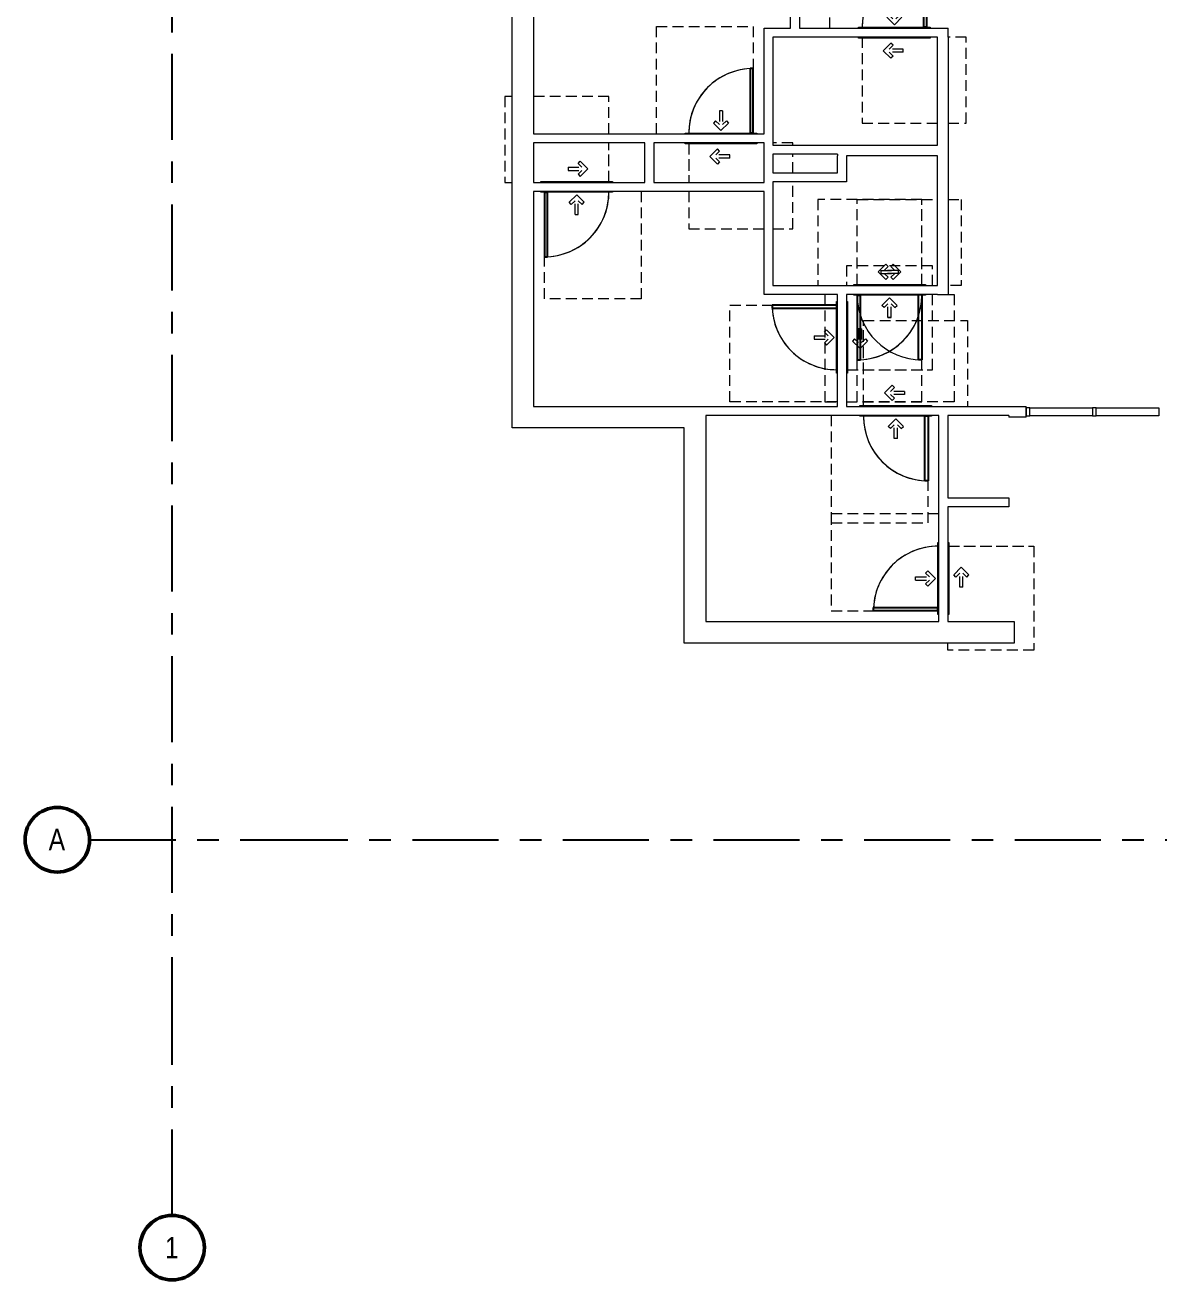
# Model space of a CAD drawing. Header units: inches. Extents: x -1352 to 84, y -1419 to 116.
# Drawn here: x -1352 to -720, y -1419 to -719 of the extents above; entities that cross this region are included whole.
import ezdxf

# ---------------------------------------------------------------- set-up
doc = ezdxf.new("R2010")
doc.units = ezdxf.units.IN
doc.header["$MEASUREMENT"] = 0
doc.linetypes.add('ADA Clearance', pattern=[9, 6, -3])
doc.linetypes.add('Grid Line', pattern=[84, 48, -12, 12, -12])
for name, color, linetype, lineweight in [('A-DOOR', 31, 'Continuous', 15), ('A-DOOR-FRAM', 31, 'Continuous', 9), ('A-GLAZ-CWMG', 51, 'Continuous', 9), ('A-WALL', 113, 'Continuous', 15), ('I-WALL', 2, 'Continuous', 15), ('S-GRID', 1, 'Continuous', 9), ('S-GRID-IDEN', 1, 'Continuous', 50)]:
    doc.layers.add(name, color=color, linetype=linetype, lineweight=lineweight)
doc.styles.add('Arial Narrow', font='ARIALN.TTF', dxfattribs={"height": 12})

# ---------------------------------------------------------------- blocks, each defined once
blk = doc.blocks.new('Door-Single_CE_ - HM Door-2_ HM Frame-V9-ROOF')
at = {"layer": 'A-DOOR', "linetype": 'ADA Clearance', "lineweight": 9}
for p, q in [((-18, 50.5), (40, 50.5)), ((-18, 3), (-18, 50.5)), ((40, 50.5), (40, 2.5)), ((-2.02, 14.28), (-6.26, 10.04)), ((-0.78, 13.04), (-2.02, 14.28)), ((-2.02, 5.79), (-6.26, 10.04)), ((-0.78, 13.04), (-2.91, 10.91)), ((4.84, 10.91), (-2.91, 10.91)), ((4.84, 9.16), (-2.91, 9.16)), ((-0.78, 7.03), (-2.91, 9.16)), ((-0.78, 7.03), (-2.02, 5.79)), ((4.84, 10.91), (4.84, 9.16)), ((40, 2.5), (36, 2.5)), ((-36, -2.5), (-36, -62.5)), ((-4.26, -8.62), (-0.02, -4.37)), ((4.22, -8.62), (-0.02, -4.37)), ((18, -62.5), (18, -3)), ((-3.02, -9.85), (-4.26, -8.62)), ((-3.02, -9.85), (-0.89, -7.72)), ((-0.89, -15.47), (-0.89, -7.72)), ((0.86, -15.47), (0.86, -7.72)), ((2.99, -9.85), (0.86, -7.72)), ((2.99, -9.85), (4.22, -8.62)), ((0.86, -15.47), (-0.89, -15.47)), ((-36, -62.5), (18, -62.5))]:
    blk.add_line(p, q, dxfattribs=at)
at = {"layer": 'A-DOOR'}
for p, q in [((16.25, -39), (16.25, -3)), ((18, -3), (18, -39)), ((18, -39), (16.25, -39))]:
    blk.add_line(p, q, dxfattribs=at)
at = {"layer": 'A-DOOR', "lineweight": 25}
for p, q in [((16.25, -39), (16.25, -3)), ((18, -3), (18, -39)), ((18, -39), (16.25, -39))]:
    blk.add_line(p, q, dxfattribs=at)
at = {"layer": 'A-DOOR', "lineweight": 9}
blk.add_arc((18, -3), 36, 180.00117, 270, dxfattribs=at)
blk.add_arc((18, -3), 36, 180.00117, 270, dxfattribs=at)
blk.add_arc((18, -3), 36, 180.00117, 270, dxfattribs=at)
blk.add_arc((18, -3), 36, 180.00117, 270, dxfattribs=at)
blk = doc.blocks.new('Door-Single_CE_ - HM Door-2_ HM Frame-V10-ROOF')
at = {"layer": 'A-DOOR', "linetype": 'ADA Clearance', "lineweight": 9}
for p, q in [((-18, 50.5), (40, 50.5)), ((-18, 3), (-18, 50.5)), ((40, 50.5), (40, 2.5)), ((-2.02, 14.28), (-6.26, 10.04)), ((-0.78, 13.04), (-2.02, 14.28)), ((-2.02, 5.79), (-6.26, 10.04)), ((-0.78, 13.04), (-2.91, 10.91)), ((4.84, 10.91), (-2.91, 10.91)), ((4.84, 9.16), (-2.91, 9.16)), ((-0.78, 7.03), (-2.91, 9.16)), ((-0.78, 7.03), (-2.02, 5.79)), ((4.84, 10.91), (4.84, 9.16)), ((-36, -2.5), (-36, -62.5)), ((-4.26, -8.62), (-0.02, -4.37)), ((4.22, -8.62), (-0.02, -4.37)), ((18, -62.5), (18, -3)), ((-3.02, -9.85), (-4.26, -8.62)), ((-3.02, -9.85), (-0.89, -7.72)), ((-0.89, -15.47), (-0.89, -7.72)), ((0.86, -15.47), (0.86, -7.72)), ((2.99, -9.85), (0.86, -7.72)), ((2.99, -9.85), (4.22, -8.62)), ((0.86, -15.47), (-0.89, -15.47)), ((-36, -62.5), (18, -62.5))]:
    blk.add_line(p, q, dxfattribs=at)
at = {"layer": 'A-DOOR'}
for p, q in [((16.25, -39), (16.25, -3)), ((18, -3), (18, -39)), ((18, -39), (16.25, -39))]:
    blk.add_line(p, q, dxfattribs=at)
at = {"layer": 'A-DOOR', "lineweight": 25}
for p, q in [((16.25, -39), (16.25, -3)), ((18, -3), (18, -39)), ((18, -39), (16.25, -39))]:
    blk.add_line(p, q, dxfattribs=at)
at = {"layer": 'A-DOOR', "lineweight": 9}
blk.add_arc((18, -3), 36, 180.00117, 270, dxfattribs=at)
blk.add_arc((18, -3), 36, 180.00117, 270, dxfattribs=at)
blk.add_arc((18, -3), 36, 180.00117, 270, dxfattribs=at)
blk.add_arc((18, -3), 36, 180.00117, 270, dxfattribs=at)
blk = doc.blocks.new('Door-Single_CE_ - HM Door-2_ HM Frame-V11-ROOF')
at = {"layer": 'A-DOOR', "linetype": 'ADA Clearance', "lineweight": 9}
for p, q in [((-36, 62.5), (18, 62.5)), ((-36, 2.5), (-36, 62.5)), ((18, 62.5), (18, 3)), ((-0.89, 15.47), (-0.89, 7.72)), ((0.86, 15.47), (-0.89, 15.47)), ((0.86, 15.47), (0.86, 7.72)), ((-3.02, 9.85), (-4.26, 8.62)), ((-4.26, 8.62), (-0.02, 4.37)), ((-3.02, 9.85), (-0.89, 7.72)), ((4.22, 8.62), (-0.02, 4.37)), ((2.99, 9.85), (0.86, 7.72)), ((2.99, 9.85), (4.22, 8.62)), ((-18, -3), (-18, -50.5)), ((-2.02, -5.79), (-6.26, -10.04)), ((-0.78, -7.03), (-2.02, -5.79)), ((40, -2.5), (29, -2.5)), ((40, -50.5), (40, -2.5)), ((-2.02, -14.28), (-6.26, -10.04)), ((-0.78, -7.03), (-2.91, -9.16)), ((4.84, -9.16), (-2.91, -9.16)), ((4.84, -10.91), (-2.91, -10.91)), ((-0.78, -13.04), (-2.91, -10.91)), ((-0.78, -13.04), (-2.02, -14.28)), ((4.84, -10.91), (4.84, -9.16)), ((-18, -50.5), (24, -50.5)), ((29, -50.5), (40, -50.5))]:
    blk.add_line(p, q, dxfattribs=at)
at = {"layer": 'A-DOOR'}
for p, q in [((18, 39), (16.25, 39)), ((16.25, 39), (16.25, 3)), ((18, 3), (18, 39))]:
    blk.add_line(p, q, dxfattribs=at)
at = {"layer": 'A-DOOR', "lineweight": 25}
for p, q in [((18, 39), (16.25, 39)), ((16.25, 39), (16.25, 3)), ((18, 3), (18, 39))]:
    blk.add_line(p, q, dxfattribs=at)
at = {"layer": 'A-DOOR', "lineweight": 9}
blk.add_arc((18, 3), 36, 90, 179.99883, dxfattribs=at)
blk.add_arc((18, 3), 36, 90, 179.99883, dxfattribs=at)
blk.add_arc((18, 3), 36, 90, 179.99883, dxfattribs=at)
blk.add_arc((18, 3), 36, 90, 179.99883, dxfattribs=at)
blk = doc.blocks.new('Door-Single_CE_ - HM Door-2_ HM Frame-V12-ROOF')
at = {"layer": 'A-DOOR', "linetype": 'ADA Clearance', "lineweight": 9}
for p, q in [((-18, 50.5), (26.73, 50.5)), ((-18, 3), (-18, 50.5)), ((32.73, 50.5), (40, 50.5)), ((40, 50.5), (40, 2.5)), ((-2.02, 14.28), (-6.26, 10.04)), ((-0.78, 13.04), (-2.02, 14.28)), ((-2.02, 5.79), (-6.26, 10.04)), ((-0.78, 13.04), (-2.91, 10.91)), ((4.84, 10.91), (-2.91, 10.91)), ((4.84, 9.16), (-2.91, 9.16)), ((-0.78, 7.03), (-2.91, 9.16)), ((-0.78, 7.03), (-2.02, 5.79)), ((4.84, 10.91), (4.84, 9.16)), ((40, 2.5), (32.73, 2.5)), ((-36, -2.5), (-36, -62.5)), ((-4.26, -8.62), (-0.02, -4.37)), ((4.22, -8.62), (-0.02, -4.37)), ((18, -62.5), (18, -3)), ((-3.02, -9.85), (-4.26, -8.62)), ((-3.02, -9.85), (-0.89, -7.72)), ((-0.89, -15.47), (-0.89, -7.72)), ((0.86, -15.47), (0.86, -7.72)), ((2.99, -9.85), (0.86, -7.72)), ((2.99, -9.85), (4.22, -8.62)), ((0.86, -15.47), (-0.89, -15.47)), ((-36, -62.5), (-29, -62.5)), ((-24, -62.5), (18, -62.5))]:
    blk.add_line(p, q, dxfattribs=at)
at = {"layer": 'A-DOOR'}
for p, q in [((16.25, -39), (16.25, -3)), ((18, -3), (18, -39)), ((18, -39), (16.25, -39))]:
    blk.add_line(p, q, dxfattribs=at)
at = {"layer": 'A-DOOR', "lineweight": 25}
for p, q in [((16.25, -39), (16.25, -3)), ((18, -3), (18, -39)), ((18, -39), (16.25, -39))]:
    blk.add_line(p, q, dxfattribs=at)
at = {"layer": 'A-DOOR', "lineweight": 9}
blk.add_arc((18, -3), 36, 180.00117, 270, dxfattribs=at)
blk.add_arc((18, -3), 36, 180.00117, 270, dxfattribs=at)
blk.add_arc((18, -3), 36, 180.00117, 270, dxfattribs=at)
blk.add_arc((18, -3), 36, 180.00117, 270, dxfattribs=at)
blk = doc.blocks.new('Door-Single_CE_ - HM Door-2_ HM Frame-V13-ROOF')
at = {"layer": 'A-DOOR', "linetype": 'ADA Clearance', "lineweight": 9}
for p, q in [((-36, 62.5), (18, 62.5)), ((-36, 2.5), (-36, 62.5)), ((18, 62.5), (18, 3)), ((-0.89, 15.47), (-0.89, 7.72)), ((0.86, 15.47), (-0.89, 15.47)), ((0.86, 15.47), (0.86, 7.72)), ((-3.02, 9.85), (-4.26, 8.62)), ((-4.26, 8.62), (-0.02, 4.37)), ((-3.02, 9.85), (-0.89, 7.72)), ((4.22, 8.62), (-0.02, 4.37)), ((2.99, 9.85), (0.86, 7.72)), ((2.99, 9.85), (4.22, 8.62)), ((-18, -3), (-18, -24.5)), ((-2.02, -5.79), (-6.26, -10.04)), ((-0.78, -7.03), (-2.02, -5.79)), ((40, -2.5), (36, -2.5)), ((40, -50.5), (40, -2.5)), ((-2.02, -14.28), (-6.26, -10.04)), ((-0.78, -7.03), (-2.91, -9.16)), ((4.84, -9.16), (-2.91, -9.16)), ((4.84, -10.91), (-2.91, -10.91)), ((-0.78, -13.04), (-2.91, -10.91)), ((-0.78, -13.04), (-2.02, -14.28)), ((4.84, -10.91), (4.84, -9.16)), ((-18, -29.5), (-18, -50.5)), ((-18, -50.5), (24, -50.5)), ((36, -50.5), (40, -50.5))]:
    blk.add_line(p, q, dxfattribs=at)
at = {"layer": 'A-DOOR'}
for p, q in [((18, 39), (16.25, 39)), ((16.25, 39), (16.25, 3)), ((18, 3), (18, 39))]:
    blk.add_line(p, q, dxfattribs=at)
at = {"layer": 'A-DOOR', "lineweight": 25}
for p, q in [((18, 39), (16.25, 39)), ((16.25, 39), (16.25, 3)), ((18, 3), (18, 39))]:
    blk.add_line(p, q, dxfattribs=at)
at = {"layer": 'A-DOOR', "lineweight": 9}
blk.add_arc((18, 3), 36, 90, 179.99883, dxfattribs=at)
blk.add_arc((18, 3), 36, 90, 179.99883, dxfattribs=at)
blk.add_arc((18, 3), 36, 90, 179.99883, dxfattribs=at)
blk.add_arc((18, 3), 36, 90, 179.99883, dxfattribs=at)
blk = doc.blocks.new('Door-Single_CE_ - HM Door-2_ HM Frame-V14-ROOF')
at = {"layer": 'A-DOOR', "linetype": 'ADA Clearance', "lineweight": 9}
for p, q in [((-36, 62.5), (18, 62.5)), ((-36, 2.5), (-36, 62.5)), ((18, 62.5), (18, 3)), ((-0.89, 15.47), (-0.89, 7.72)), ((0.86, 15.47), (-0.89, 15.47)), ((0.86, 15.47), (0.86, 7.72)), ((-3.02, 9.85), (-4.26, 8.62)), ((-4.26, 8.62), (-0.02, 4.37)), ((-3.02, 9.85), (-0.89, 7.72)), ((4.22, 8.62), (-0.02, 4.37)), ((2.99, 9.85), (0.86, 7.72)), ((2.99, 9.85), (4.22, 8.62)), ((-18, -3), (-18, -24.5)), ((-2.02, -5.79), (-6.26, -10.04)), ((-0.78, -7.03), (-2.02, -5.79)), ((40, -2.5), (29, -2.5)), ((40, -3.75), (40, -2.5)), ((-2.02, -14.28), (-6.26, -10.04)), ((-0.78, -7.03), (-2.91, -9.16)), ((4.84, -9.16), (-2.91, -9.16)), ((4.84, -10.91), (-2.91, -10.91)), ((-0.78, -13.04), (-2.91, -10.91)), ((-0.78, -13.04), (-2.02, -14.28)), ((4.84, -10.91), (4.84, -9.16)), ((40, -19.25), (40, -8.75)), ((40, -50.5), (40, -24.25)), ((-18, -29.5), (-18, -50.5)), ((-18, -50.5), (24, -50.5)), ((29, -50.5), (40, -50.5))]:
    blk.add_line(p, q, dxfattribs=at)
at = {"layer": 'A-DOOR'}
for p, q in [((18, 39), (16.25, 39)), ((16.25, 39), (16.25, 3)), ((18, 3), (18, 39))]:
    blk.add_line(p, q, dxfattribs=at)
at = {"layer": 'A-DOOR', "lineweight": 25}
for p, q in [((18, 39), (16.25, 39)), ((16.25, 39), (16.25, 3)), ((18, 3), (18, 39))]:
    blk.add_line(p, q, dxfattribs=at)
at = {"layer": 'A-DOOR', "lineweight": 9}
blk.add_arc((18, 3), 36, 90, 179.99883, dxfattribs=at)
blk.add_arc((18, 3), 36, 90, 179.99883, dxfattribs=at)
blk.add_arc((18, 3), 36, 90, 179.99883, dxfattribs=at)
blk.add_arc((18, 3), 36, 90, 179.99883, dxfattribs=at)
blk = doc.blocks.new('Door-Single_CE_ - HM Door-2_ HM Frame-V19-ROOF')
at = {"layer": 'A-DOOR', "linetype": 'ADA Clearance', "lineweight": 9}
for p, q in [((-36, 62.5), (18, 62.5)), ((-36, 2.5), (-36, 62.5)), ((18, 62.5), (18, 3)), ((-0.89, 15.47), (-0.89, 7.72)), ((0.86, 15.47), (-0.89, 15.47)), ((0.86, 15.47), (0.86, 7.72)), ((-3.02, 9.85), (-4.26, 8.62)), ((-4.26, 8.62), (-0.02, 4.37)), ((-3.02, 9.85), (-0.89, 7.72)), ((4.22, 8.62), (-0.02, 4.37)), ((2.99, 9.85), (0.86, 7.72)), ((2.99, 9.85), (4.22, 8.62)), ((-32.73, 2.5), (-36, 2.5)), ((-18, -3), (-18, -50.5)), ((-2.02, -5.79), (-6.26, -10.04)), ((-0.78, -7.03), (-2.02, -5.79)), ((40, -50.5), (40, -2.5)), ((-2.02, -14.28), (-6.26, -10.04)), ((-0.78, -7.03), (-2.91, -9.16)), ((4.84, -9.16), (-2.91, -9.16)), ((4.84, -10.91), (-2.91, -10.91)), ((-0.78, -13.04), (-2.91, -10.91)), ((-0.78, -13.04), (-2.02, -14.28)), ((4.84, -10.91), (4.84, -9.16)), ((-18, -50.5), (40, -50.5))]:
    blk.add_line(p, q, dxfattribs=at)
at = {"layer": 'A-DOOR'}
for p, q in [((18, 39), (16.25, 39)), ((16.25, 39), (16.25, 3)), ((18, 3), (18, 39))]:
    blk.add_line(p, q, dxfattribs=at)
at = {"layer": 'A-DOOR', "lineweight": 25}
for p, q in [((18, 39), (16.25, 39)), ((16.25, 39), (16.25, 3)), ((18, 3), (18, 39))]:
    blk.add_line(p, q, dxfattribs=at)
at = {"layer": 'A-DOOR', "lineweight": 9}
blk.add_arc((18, 3), 36, 90, 179.99883, dxfattribs=at)
blk.add_arc((18, 3), 36, 90, 179.99883, dxfattribs=at)
blk.add_arc((18, 3), 36, 90, 179.99883, dxfattribs=at)
blk.add_arc((18, 3), 36, 90, 179.99883, dxfattribs=at)
blk = doc.blocks.new('Door-Single_CE_ - HM Door-2_ HM Frame-V48-ROOF')
at = {"layer": 'A-DOOR', "linetype": 'ADA Clearance', "lineweight": 9}
for p, q in [((-18, 50.5), (40, 50.5)), ((-18, 2.5), (-18, 50.5)), ((40, 50.5), (40, 2.5)), ((-2.02, 14.28), (-6.26, 10.04)), ((-0.78, 13.04), (-2.02, 14.28)), ((-2.02, 5.79), (-6.26, 10.04)), ((-0.78, 13.04), (-2.91, 10.91)), ((4.84, 10.91), (-2.91, 10.91)), ((4.84, 9.16), (-2.91, 9.16)), ((-0.78, 7.03), (-2.91, 9.16)), ((-0.78, 7.03), (-2.02, 5.79)), ((4.84, 10.91), (4.84, 9.16)), ((40, 2.5), (36, 2.5)), ((-36, -2.5), (-36, -62.5)), ((-4.26, -8.62), (-0.02, -4.37)), ((4.22, -8.62), (-0.02, -4.37)), ((18, -62.5), (18, -2.5)), ((-3.02, -9.85), (-4.26, -8.62)), ((-3.02, -9.85), (-0.89, -7.72)), ((-0.89, -15.47), (-0.89, -7.72)), ((0.86, -15.47), (0.86, -7.72)), ((2.99, -9.85), (0.86, -7.72)), ((2.99, -9.85), (4.22, -8.62)), ((0.86, -15.47), (-0.89, -15.47)), ((-36, -62.5), (18, -62.5))]:
    blk.add_line(p, q, dxfattribs=at)
at = {"layer": 'A-DOOR'}
for p, q in [((16.25, -39), (16.25, -3)), ((16.25, -3), (18, -3)), ((18, -3), (18, -39)), ((18, -39), (16.25, -39))]:
    blk.add_line(p, q, dxfattribs=at)
at = {"layer": 'A-DOOR', "lineweight": 25}
for p, q in [((16.25, -39), (16.25, -3)), ((18, -3), (16.25, -3)), ((18, -3), (18, -39)), ((18, -39), (16.25, -39))]:
    blk.add_line(p, q, dxfattribs=at)
at = {"layer": 'A-DOOR', "lineweight": 9}
for start in [179.5, 179.5, 179.5, 180.00117]:
    blk.add_arc((18, -3), 36, start, 270, dxfattribs=at)
at = {"layer": 'A-DOOR-FRAM'}
for p, q in [((-20, 3), (20, 3)), ((-20, 2.5), (-20, 3)), ((20, 3), (20, 2.5)), ((-20, -3), (-20, -2.5)), ((20, -3), (-20, -3)), ((20, -2.5), (20, -3))]:
    blk.add_line(p, q, dxfattribs=at)
blk = doc.blocks.new('Door-Single_CE_ - HM Door-2_ HM Frame-V49-ROOF')
at = {"layer": 'A-DOOR', "linetype": 'ADA Clearance', "lineweight": 9}
for p, q in [((-18, 50.5), (40, 50.5)), ((-18, 2.5), (-18, 50.5)), ((40, 50.5), (40, 2.5)), ((-2.02, 14.28), (-6.26, 10.04)), ((-0.78, 13.04), (-2.02, 14.28)), ((-2.02, 5.79), (-6.26, 10.04)), ((-0.78, 13.04), (-2.91, 10.91)), ((4.84, 10.91), (-2.91, 10.91)), ((4.84, 9.16), (-2.91, 9.16)), ((-0.78, 7.03), (-2.91, 9.16)), ((-0.78, 7.03), (-2.02, 5.79)), ((4.84, 10.91), (4.84, 9.16)), ((-36, -2.5), (-36, -62.5)), ((-4.26, -8.62), (-0.02, -4.37)), ((4.22, -8.62), (-0.02, -4.37)), ((18, -62.5), (18, -2.5)), ((-3.02, -9.85), (-4.26, -8.62)), ((-3.02, -9.85), (-0.89, -7.72)), ((-0.89, -15.47), (-0.89, -7.72)), ((0.86, -15.47), (0.86, -7.72)), ((2.99, -9.85), (0.86, -7.72)), ((2.99, -9.85), (4.22, -8.62)), ((0.86, -15.47), (-0.89, -15.47)), ((-36, -62.5), (18, -62.5))]:
    blk.add_line(p, q, dxfattribs=at)
at = {"layer": 'A-DOOR'}
for p, q in [((16.25, -39), (16.25, -3)), ((16.25, -3), (18, -3)), ((18, -3), (18, -39)), ((18, -39), (16.25, -39))]:
    blk.add_line(p, q, dxfattribs=at)
at = {"layer": 'A-DOOR', "lineweight": 25}
for p, q in [((16.25, -39), (16.25, -3)), ((18, -3), (16.25, -3)), ((18, -3), (18, -39)), ((18, -39), (16.25, -39))]:
    blk.add_line(p, q, dxfattribs=at)
at = {"layer": 'A-DOOR', "lineweight": 9}
for start in [179.5, 179.5, 179.5, 180.00117]:
    blk.add_arc((18, -3), 36, start, 270, dxfattribs=at)
at = {"layer": 'A-DOOR-FRAM'}
for p, q in [((-20, 3), (20, 3)), ((-20, 2.5), (-20, 3)), ((20, 3), (20, 2.5)), ((-20, -3), (-20, -2.5)), ((20, -3), (-20, -3)), ((20, -2.5), (20, -3))]:
    blk.add_line(p, q, dxfattribs=at)
blk = doc.blocks.new('Door-Single_CE_ - HM Door-2_ HM Frame-V50-ROOF')
at = {"layer": 'A-DOOR', "linetype": 'ADA Clearance', "lineweight": 9}
for p, q in [((-36, 62.5), (18, 62.5)), ((-36, 2.5), (-36, 62.5)), ((18, 62.5), (18, 2.5)), ((-0.89, 15.47), (-0.89, 7.72)), ((0.86, 15.47), (-0.89, 15.47)), ((0.86, 15.47), (0.86, 7.72)), ((-3.02, 9.85), (-4.26, 8.62)), ((-4.26, 8.62), (-0.02, 4.37)), ((-3.02, 9.85), (-0.89, 7.72)), ((4.22, 8.62), (-0.02, 4.37)), ((2.99, 9.85), (0.86, 7.72)), ((2.99, 9.85), (4.22, 8.62)), ((-18, -2.5), (-18, -50.5)), ((-2.02, -5.79), (-6.26, -10.04)), ((-0.78, -7.03), (-2.02, -5.79)), ((40, -2.5), (29, -2.5)), ((40, -50.5), (40, -2.5)), ((-2.02, -14.28), (-6.26, -10.04)), ((-0.78, -7.03), (-2.91, -9.16)), ((4.84, -9.16), (-2.91, -9.16)), ((4.84, -10.91), (-2.91, -10.91)), ((-0.78, -13.04), (-2.91, -10.91)), ((-0.78, -13.04), (-2.02, -14.28)), ((4.84, -10.91), (4.84, -9.16)), ((-18, -50.5), (24, -50.5)), ((29, -50.5), (40, -50.5))]:
    blk.add_line(p, q, dxfattribs=at)
at = {"layer": 'A-DOOR'}
for p, q in [((18, 39), (16.25, 39)), ((16.25, 39), (16.25, 3)), ((18, 3), (18, 39)), ((16.25, 3), (18, 3))]:
    blk.add_line(p, q, dxfattribs=at)
at = {"layer": 'A-DOOR', "lineweight": 25}
for p, q in [((18, 39), (16.25, 39)), ((16.25, 39), (16.25, 3)), ((18, 3), (18, 39)), ((18, 3), (16.25, 3))]:
    blk.add_line(p, q, dxfattribs=at)
at = {"layer": 'A-DOOR', "lineweight": 9}
for end in [179.99883, 180.5, 180.5, 180.5]:
    blk.add_arc((18, 3), 36, 90, end, dxfattribs=at)
at = {"layer": 'A-DOOR-FRAM'}
for p, q in [((-20, 3), (20, 3)), ((-20, 2.5), (-20, 3)), ((20, 3), (20, 2.5)), ((-20, -3), (-20, -2.5)), ((20, -3), (-20, -3)), ((20, -2.5), (20, -3))]:
    blk.add_line(p, q, dxfattribs=at)
blk = doc.blocks.new('Door-Single_CE_ - HM Door-2_ HM Frame-V51-ROOF')
at = {"layer": 'A-DOOR', "linetype": 'ADA Clearance', "lineweight": 9}
for p, q in [((-36, 62.5), (18, 62.5)), ((-36, 2.5), (-36, 62.5)), ((18, 62.5), (18, 2.5)), ((-0.89, 15.47), (-0.89, 7.72)), ((0.86, 15.47), (-0.89, 15.47)), ((0.86, 15.47), (0.86, 7.72)), ((-3.02, 9.85), (-4.26, 8.62)), ((-4.26, 8.62), (-0.02, 4.37)), ((-3.02, 9.85), (-0.89, 7.72)), ((4.22, 8.62), (-0.02, 4.37)), ((2.99, 9.85), (0.86, 7.72)), ((2.99, 9.85), (4.22, 8.62)), ((-32.73, 2.5), (-36, 2.5)), ((-18, -2.5), (-18, -50.5)), ((-2.02, -5.79), (-6.26, -10.04)), ((-0.78, -7.03), (-2.02, -5.79)), ((40, -50.5), (40, -2.5)), ((-2.02, -14.28), (-6.26, -10.04)), ((-0.78, -7.03), (-2.91, -9.16)), ((4.84, -9.16), (-2.91, -9.16)), ((4.84, -10.91), (-2.91, -10.91)), ((-0.78, -13.04), (-2.91, -10.91)), ((-0.78, -13.04), (-2.02, -14.28)), ((4.84, -10.91), (4.84, -9.16)), ((-18, -50.5), (40, -50.5))]:
    blk.add_line(p, q, dxfattribs=at)
at = {"layer": 'A-DOOR'}
for p, q in [((18, 39), (16.25, 39)), ((16.25, 39), (16.25, 3)), ((18, 3), (18, 39)), ((16.25, 3), (18, 3))]:
    blk.add_line(p, q, dxfattribs=at)
at = {"layer": 'A-DOOR', "lineweight": 25}
for p, q in [((18, 39), (16.25, 39)), ((16.25, 39), (16.25, 3)), ((18, 3), (18, 39)), ((18, 3), (16.25, 3))]:
    blk.add_line(p, q, dxfattribs=at)
at = {"layer": 'A-DOOR', "lineweight": 9}
for end in [179.99883, 180.5, 180.5, 180.5]:
    blk.add_arc((18, 3), 36, 90, end, dxfattribs=at)
at = {"layer": 'A-DOOR-FRAM'}
for p, q in [((-20, 3), (20, 3)), ((-20, 2.5), (-20, 3)), ((20, 3), (20, 2.5)), ((-20, -3), (-20, -2.5)), ((20, -3), (-20, -3)), ((20, -2.5), (20, -3))]:
    blk.add_line(p, q, dxfattribs=at)
blk = doc.blocks.new('Door-Single_CE_ - HM Door-2_ HM Frame-V52-ROOF')
at = {"layer": 'A-DOOR', "linetype": 'ADA Clearance', "lineweight": 9}
for p, q in [((-36, 62.5), (18, 62.5)), ((-36, 2.5), (-36, 62.5)), ((18, 62.5), (18, 2.5)), ((-0.89, 15.47), (-0.89, 7.72)), ((0.86, 15.47), (-0.89, 15.47)), ((0.86, 15.47), (0.86, 7.72)), ((-3.02, 9.85), (-4.26, 8.62)), ((-4.26, 8.62), (-0.02, 4.37)), ((-3.02, 9.85), (-0.89, 7.72)), ((4.22, 8.62), (-0.02, 4.37)), ((2.99, 9.85), (0.86, 7.72)), ((2.99, 9.85), (4.22, 8.62)), ((-18, -2.5), (-18, -24.5)), ((-2.02, -5.79), (-6.26, -10.04)), ((-0.78, -7.03), (-2.02, -5.79)), ((40, -2.5), (36, -2.5)), ((40, -50.5), (40, -2.5)), ((-2.02, -14.28), (-6.26, -10.04)), ((-0.78, -7.03), (-2.91, -9.16)), ((4.84, -9.16), (-2.91, -9.16)), ((4.84, -10.91), (-2.91, -10.91)), ((-0.78, -13.04), (-2.91, -10.91)), ((-0.78, -13.04), (-2.02, -14.28)), ((4.84, -10.91), (4.84, -9.16)), ((-18, -29.5), (-18, -50.5)), ((-18, -50.5), (24, -50.5)), ((36, -50.5), (40, -50.5))]:
    blk.add_line(p, q, dxfattribs=at)
at = {"layer": 'A-DOOR'}
for p, q in [((18, 39), (16.25, 39)), ((16.25, 39), (16.25, 3)), ((18, 3), (18, 39)), ((16.25, 3), (18, 3))]:
    blk.add_line(p, q, dxfattribs=at)
at = {"layer": 'A-DOOR', "lineweight": 25}
for p, q in [((18, 39), (16.25, 39)), ((16.25, 39), (16.25, 3)), ((18, 3), (18, 39)), ((18, 3), (16.25, 3))]:
    blk.add_line(p, q, dxfattribs=at)
at = {"layer": 'A-DOOR', "lineweight": 9}
for end in [179.99883, 180.5, 180.5, 180.5]:
    blk.add_arc((18, 3), 36, 90, end, dxfattribs=at)
at = {"layer": 'A-DOOR-FRAM'}
for p, q in [((-20, 3), (20, 3)), ((-20, 2.5), (-20, 3)), ((20, 3), (20, 2.5)), ((-20, -3), (-20, -2.5)), ((20, -3), (-20, -3)), ((20, -2.5), (20, -3))]:
    blk.add_line(p, q, dxfattribs=at)
blk = doc.blocks.new('Door-Single_CE_ - HM Door-2_ HM Frame-V53-ROOF')
at = {"layer": 'A-DOOR', "linetype": 'ADA Clearance', "lineweight": 9}
for p, q in [((-36, 62.5), (18, 62.5)), ((-36, 2.5), (-36, 62.5)), ((18, 62.5), (18, 2.5)), ((-0.89, 15.47), (-0.89, 7.72)), ((0.86, 15.47), (-0.89, 15.47)), ((0.86, 15.47), (0.86, 7.72)), ((-3.02, 9.85), (-4.26, 8.62)), ((-4.26, 8.62), (-0.02, 4.37)), ((-3.02, 9.85), (-0.89, 7.72)), ((4.22, 8.62), (-0.02, 4.37)), ((2.99, 9.85), (0.86, 7.72)), ((2.99, 9.85), (4.22, 8.62)), ((-18, -2.5), (-18, -24.5)), ((-2.02, -5.79), (-6.26, -10.04)), ((-0.78, -7.03), (-2.02, -5.79)), ((40, -2.5), (29, -2.5)), ((40, -3.75), (40, -2.5)), ((-2.02, -14.28), (-6.26, -10.04)), ((-0.78, -7.03), (-2.91, -9.16)), ((4.84, -9.16), (-2.91, -9.16)), ((4.84, -10.91), (-2.91, -10.91)), ((-0.78, -13.04), (-2.91, -10.91)), ((-0.78, -13.04), (-2.02, -14.28)), ((4.84, -10.91), (4.84, -9.16)), ((40, -19.25), (40, -8.75)), ((40, -50.5), (40, -24.25)), ((-18, -29.5), (-18, -50.5)), ((-18, -50.5), (24, -50.5)), ((29, -50.5), (40, -50.5))]:
    blk.add_line(p, q, dxfattribs=at)
at = {"layer": 'A-DOOR'}
for p, q in [((18, 39), (16.25, 39)), ((16.25, 39), (16.25, 3)), ((18, 3), (18, 39)), ((16.25, 3), (18, 3))]:
    blk.add_line(p, q, dxfattribs=at)
at = {"layer": 'A-DOOR', "lineweight": 25}
for p, q in [((18, 39), (16.25, 39)), ((16.25, 39), (16.25, 3)), ((18, 3), (18, 39)), ((18, 3), (16.25, 3))]:
    blk.add_line(p, q, dxfattribs=at)
at = {"layer": 'A-DOOR', "lineweight": 9}
for end in [179.99883, 180.5, 180.5, 180.5]:
    blk.add_arc((18, 3), 36, 90, end, dxfattribs=at)
at = {"layer": 'A-DOOR-FRAM'}
for p, q in [((-20, 3), (20, 3)), ((-20, 2.5), (-20, 3)), ((20, 3), (20, 2.5)), ((-20, -3), (-20, -2.5)), ((20, -3), (-20, -3)), ((20, -2.5), (20, -3))]:
    blk.add_line(p, q, dxfattribs=at)
blk = doc.blocks.new('Rectangular Mullion - 4 1_2_ x 2_ Rectangular_CE_-5155003-ROOF')
at = {"layer": 'A-GLAZ-CWMG'}
for p, q in [((-791.61, -937.39), (-791.61, -932.89)), ((-791.61, -932.89), (-756.61, -932.89)), ((-756.61, -937.39), (-791.61, -937.39)), ((-756.61, -932.89), (-756.61, -937.39))]:
    blk.add_line(p, q, dxfattribs=at)
blk = doc.blocks.new('Rectangular Mullion - 4 1_2_ x 2_ Rectangular_CE_-5155007-ROOF')
at = {"layer": 'A-GLAZ-CWMG'}
for p, q in [((-2, -2.25), (-2, 2.25)), ((-2, 2.25), (0, 2.25)), ((0, 2.25), (0, -2.25)), ((0, -2.25), (-2, -2.25))]:
    blk.add_line(p, q, dxfattribs=at)
blk = doc.blocks.new('Rectangular Mullion - 4 1_2_ x 2_ Rectangular_CE_-5155005-ROOF')
at = {"layer": 'A-GLAZ-CWMG'}
for p, q in [((-1, -2.25), (-1, 2.25)), ((-1, 2.25), (1, 2.25)), ((1, 2.25), (1, -2.25)), ((1, -2.25), (-1, -2.25))]:
    blk.add_line(p, q, dxfattribs=at)
blk = doc.blocks.new('Door-Single_CE_ - HM Door-2_ HM Frame-V69-ROOF')
at = {"layer": 'A-DOOR', "linetype": 'ADA Clearance', "lineweight": 9}
for p, q in [((-36, 62.5), (18, 62.5)), ((-36, 2.5), (-36, 62.5)), ((18, 62.5), (18, 2.5)), ((-0.89, 15.47), (-0.89, 7.72)), ((0.86, 15.47), (-0.89, 15.47)), ((0.86, 15.47), (0.86, 7.72)), ((-3.02, 9.85), (-4.26, 8.62)), ((-4.26, 8.62), (-0.02, 4.37)), ((-3.02, 9.85), (-0.89, 7.72)), ((4.22, 8.62), (-0.02, 4.37)), ((2.99, 9.85), (0.86, 7.72)), ((2.99, 9.85), (4.22, 8.62)), ((-18, -2.5), (-18, -50.5)), ((-2.02, -5.79), (-6.26, -10.04)), ((-0.78, -7.03), (-2.02, -5.79)), ((40, -2.5), (30, -2.5)), ((40, -50.5), (40, -2.5)), ((-2.02, -14.28), (-6.26, -10.04)), ((-0.78, -7.03), (-2.91, -9.16)), ((4.84, -9.16), (-2.91, -9.16)), ((4.84, -10.91), (-2.91, -10.91)), ((-0.78, -13.04), (-2.91, -10.91)), ((-0.78, -13.04), (-2.02, -14.28)), ((4.84, -10.91), (4.84, -9.16)), ((-18, -50.5), (24, -50.5)), ((30, -50.5), (40, -50.5))]:
    blk.add_line(p, q, dxfattribs=at)
at = {"layer": 'A-DOOR'}
for p, q in [((18, 39), (16.25, 39)), ((16.25, 39), (16.25, 3)), ((18, 3), (18, 39)), ((16.25, 3), (18, 3))]:
    blk.add_line(p, q, dxfattribs=at)
at = {"layer": 'A-DOOR', "lineweight": 25}
for p, q in [((18, 39), (16.25, 39)), ((16.25, 39), (16.25, 3)), ((18, 3), (18, 39)), ((18, 3), (16.25, 3))]:
    blk.add_line(p, q, dxfattribs=at)
at = {"layer": 'A-DOOR', "lineweight": 9}
for end in [179.99883, 180.5, 180.5, 180.5]:
    blk.add_arc((18, 3), 36, 90, end, dxfattribs=at)
at = {"layer": 'A-DOOR-FRAM'}
for p, q in [((-20, 3), (20, 3)), ((-20, 2.5), (-20, 3)), ((20, 3), (20, 2.5)), ((-20, -3), (-20, -2.5)), ((20, -3), (-20, -3)), ((20, -2.5), (20, -3))]:
    blk.add_line(p, q, dxfattribs=at)
blk = doc.blocks.new('Grid - Grid Head-Circle_CE_-46466-ROOF')
at = {"layer": 'S-GRID-IDEN'}
blk.add_circle((0, 0), 0.1875, dxfattribs=at)

msp = doc.modelspace()

# ---------------------------------------------------------------- linework, layer by layer
at = {"layer": 'A-WALL'}
for p, q in [((-1080.36, -944.14), (-1080.36, -646.64)), ((-1068.36, -658.64), (-1068.36, -780.14)), ((-843.13, -786.39), (-843.13, -726.14)), ((-837.13, -726.14), (-837.13, -869.64)), ((-1068.36, -785.14), (-1068.36, -807.14)), ((-898.86, -786.39), (-843.13, -786.39)), ((-898.86, -791.39), (-898.86, -792.39)), ((-843.13, -792.39), (-893.86, -792.39)), ((-843.13, -864.64), (-843.13, -792.39)), ((-1068.36, -812.14), (-1068.36, -932.14)), ((-843.13, -869.64), (-837.13, -869.64)), ((-1068.36, -932.14), (-972.36, -932.14)), ((-972.36, -937.14), (-972.36, -1052.14)), ((-803.36, -932.14), (-793.61, -932.14)), ((-803.36, -937.14), (-803.36, -938.14)), ((-793.61, -938.14), (-793.61, -932.14)), ((-984.36, -944.14), (-1080.36, -944.14)), ((-984.36, -1064.14), (-984.36, -944.14)), ((-793.61, -938.14), (-803.36, -938.14)), ((-972.36, -1052.14), (-842.36, -1052.14)), ((-837.36, -1052.14), (-800.36, -1052.14)), ((-800.36, -1052.14), (-800.36, -1064.14)), ((-800.36, -1064.14), (-984.36, -1064.14))]:
    msp.add_line(p, q, dxfattribs=at)
at = {"layer": 'I-WALL'}
for p, q in [((-925.13, -721.14), (-925.13, -658.64)), ((-920.13, -658.64), (-920.13, -721.14)), ((-939.86, -780.14), (-939.86, -721.14)), ((-939.86, -721.14), (-925.13, -721.14)), ((-934.86, -726.14), (-934.86, -786.39)), ((-843.13, -726.14), (-934.86, -726.14)), ((-920.13, -721.14), (-837.13, -721.14)), ((-837.13, -726.14), (-837.13, -721.14)), ((-1068.36, -780.14), (-939.86, -780.14)), ((-1006.36, -785.14), (-1068.36, -785.14)), ((-1006.36, -807.14), (-1006.36, -785.14)), ((-939.86, -785.14), (-1001.36, -785.14)), ((-1001.36, -785.14), (-1001.36, -807.14)), ((-939.86, -807.14), (-939.86, -785.14)), ((-934.86, -786.39), (-898.86, -786.39)), ((-934.86, -791.39), (-934.86, -801.89)), ((-898.86, -791.39), (-934.86, -791.39)), ((-898.86, -801.89), (-898.86, -792.39)), ((-893.86, -792.39), (-893.86, -806.89)), ((-934.86, -801.89), (-898.86, -801.89)), ((-1068.36, -807.14), (-1006.36, -807.14)), ((-1001.36, -807.14), (-939.86, -807.14)), ((-934.86, -806.89), (-934.86, -864.64)), ((-893.86, -806.89), (-934.86, -806.89)), ((-939.86, -812.14), (-1068.36, -812.14)), ((-939.86, -869.64), (-939.86, -812.14)), ((-934.86, -864.64), (-843.13, -864.64)), ((-898.86, -869.64), (-939.86, -869.64)), ((-898.86, -932.14), (-898.86, -869.64)), ((-843.13, -869.64), (-893.86, -869.64)), ((-893.86, -869.64), (-893.86, -932.14)), ((-972.36, -932.14), (-898.86, -932.14)), ((-842.36, -937.14), (-972.36, -937.14)), ((-893.86, -932.14), (-803.36, -932.14)), ((-842.36, -1052.14), (-842.36, -937.14)), ((-837.36, -937.14), (-837.36, -983.14)), ((-803.36, -937.14), (-837.36, -937.14)), ((-837.36, -983.14), (-803.36, -983.14)), ((-803.36, -983.14), (-803.36, -988.14)), ((-837.36, -988.14), (-837.36, -1052.14)), ((-803.36, -988.14), (-837.36, -988.14))]:
    msp.add_line(p, q, dxfattribs=at)
at = {"layer": 'S-GRID', "linetype": 'Grid Line', "lineweight": 25}
for p, q in [((-1270, -1287.44), (-1270, -13.01)), ((-1316.03, -1173.88), (-1220.03, -1173.88)), ((-1220.03, -1173.88), (-11.59, -1173.88)), ((-1270, -1383.44), (-1270, -1287.44))]:
    msp.add_line(p, q, dxfattribs=at)

# ---------------------------------------------------------------- block references
at = {"layer": 'A-DOOR', "lineweight": 9}
for name, p in [('Door-Single_CE_ - HM Door-2_ HM Frame-V69-ROOF', (-867.13, -723.64)), ('Door-Single_CE_ - HM Door-2_ HM Frame-V14-ROOF', (-963.86, -782.64)), ('Door-Single_CE_ - HM Door-2_ HM Frame-V14-ROOF', (-963.86, -782.64)), ('Door-Single_CE_ - HM Door-2_ HM Frame-V53-ROOF', (-963.86, -782.64)), ('Door-Single_CE_ - HM Door-2_ HM Frame-V12-ROOF', (-869.86, -867.14)), ('Door-Single_CE_ - HM Door-2_ HM Frame-V10-ROOF', (-866.36, -934.64)), ('Door-Single_CE_ - HM Door-2_ HM Frame-V10-ROOF', (-866.36, -934.64)), ('Door-Single_CE_ - HM Door-2_ HM Frame-V49-ROOF', (-866.36, -934.64))]:
    msp.add_blockref(name, p, dxfattribs=at)
for name, p, rotation in [('Door-Single_CE_ - HM Door-2_ HM Frame-V13-ROOF', (-1044.36, -809.64), 180), ('Door-Single_CE_ - HM Door-2_ HM Frame-V13-ROOF', (-1044.36, -809.64), 180), ('Door-Single_CE_ - HM Door-2_ HM Frame-V52-ROOF', (-1044.36, -809.64), 180), ('Door-Single_CE_ - HM Door-2_ HM Frame-V19-ROOF', (-869.86, -867.14), 180), ('Door-Single_CE_ - HM Door-2_ HM Frame-V51-ROOF', (-869.86, -867.14), 180), ('Door-Single_CE_ - HM Door-2_ HM Frame-V11-ROOF', (-896.36, -893.64), 89.99999999999984), ('Door-Single_CE_ - HM Door-2_ HM Frame-V11-ROOF', (-896.36, -893.64), 89.99999999999984), ('Door-Single_CE_ - HM Door-2_ HM Frame-V50-ROOF', (-896.36, -893.64), 89.99999999999984), ('Door-Single_CE_ - HM Door-2_ HM Frame-V9-ROOF', (-839.86, -1028.14), 269.9999999999998), ('Door-Single_CE_ - HM Door-2_ HM Frame-V9-ROOF', (-839.86, -1028.14), 269.9999999999998), ('Door-Single_CE_ - HM Door-2_ HM Frame-V48-ROOF', (-839.86, -1028.14), 269.9999999999998)]:
    msp.add_blockref(name, p, dxfattribs=dict(at, rotation=rotation))
at = {"layer": 'A-GLAZ-CWMG', "extrusion": (0, 0, -1)}
for name, p in [('Rectangular Mullion - 4 1_2_ x 2_ Rectangular_CE_-5155007-ROOF', (793.61, -935.14)), ('Rectangular Mullion - 4 1_2_ x 2_ Rectangular_CE_-5155005-ROOF', (755.61, -935.14))]:
    msp.add_blockref(name, p, dxfattribs=at)
at = {"layer": 'A-GLAZ-CWMG'}
for p in [(0, 0), (37, 0)]:
    msp.add_blockref('Rectangular Mullion - 4 1_2_ x 2_ Rectangular_CE_-5155003-ROOF', p, dxfattribs=at)
at = {"layer": 'S-GRID-IDEN', "xscale": 95.99999999999994, "yscale": 95.99999999999994, "zscale": 95.99999999999994, "rotation": 269.9999999999995}
msp.add_blockref('Grid - Grid Head-Circle_CE_-46466-ROOF', (-1334.03, -1173.88), dxfattribs=at)
at = {"layer": 'S-GRID-IDEN', "xscale": 95.99999999999994, "yscale": 95.99999999999994, "zscale": 95.99999999999994}
msp.add_blockref('Grid - Grid Head-Circle_CE_-46466-ROOF', (-1270, -1401.44), dxfattribs=at)

# ---------------------------------------------------------------- next in the draw order: texts
at = {"layer": 'S-GRID-IDEN', "lineweight": 9, "char_height": 12, "attachment_point": 1, "style": 'Arial Narrow', "bg_fill": 3, "box_fill_scale": 1.25, "bg_fill_color": 9, "bg_fill_true_color": 13158600, "bg_fill_transparency": 0}
for s, insert, width in [('A', (-1338.88, -1167.75), 11.211), ('1', (-1274.01, -1395.42), 9.393)]:
    msp.add_mtext(s, dxfattribs=dict(at, insert=insert, width=width))

doc.saveas('drawing.dxf')
